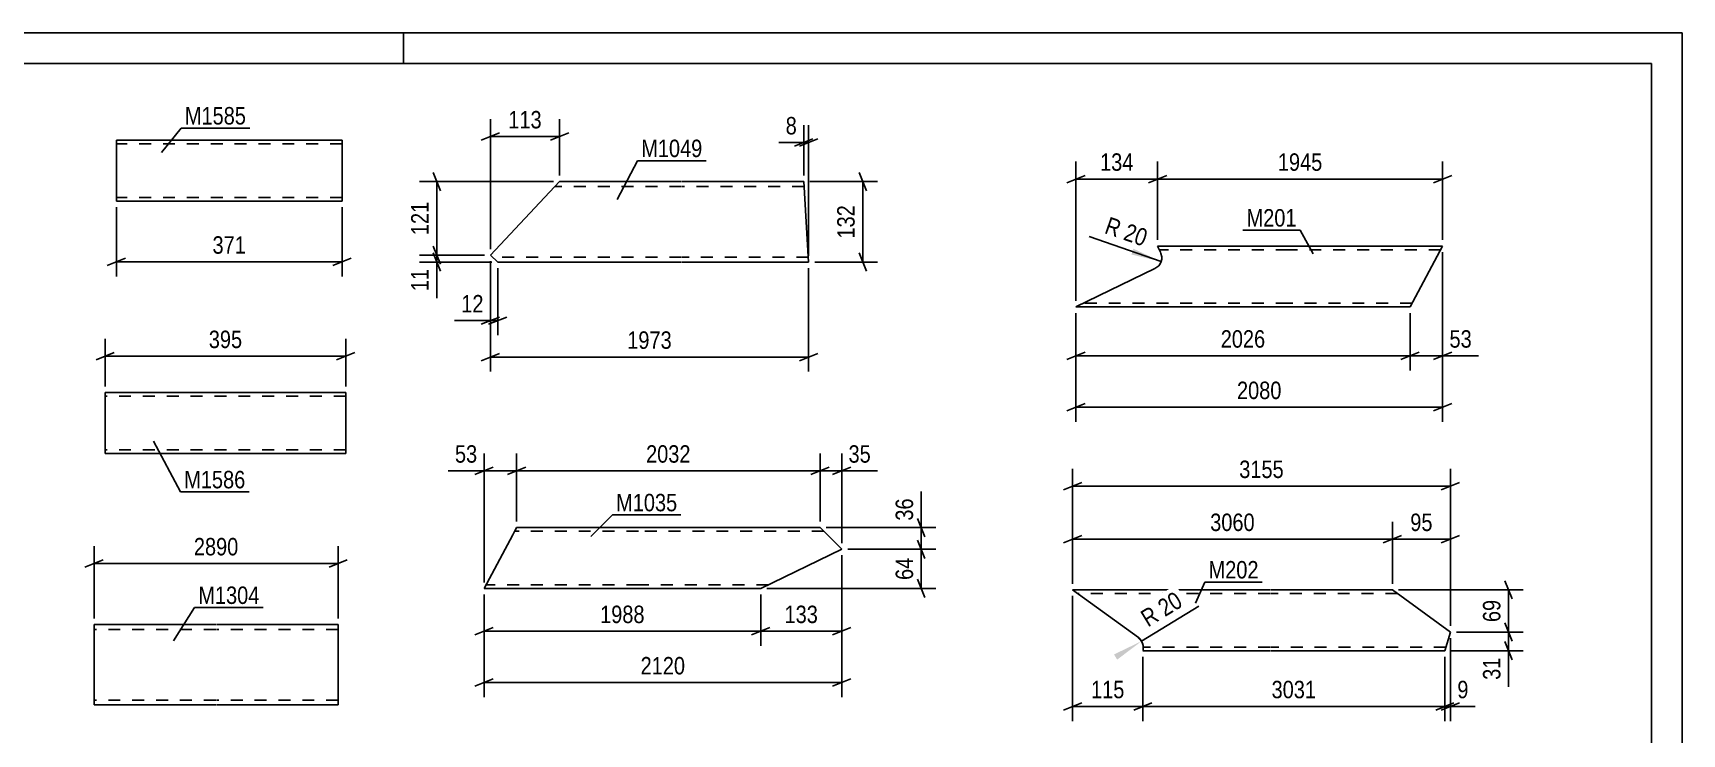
# Model space of a CAD drawing. Header units: millimetres. Extents: x 0 to 420, y 0 to 297.
# Drawn here: x 149.2 to 420, y 181.9 to 297 of the extents above; entities that cross this region are included whole.
import ezdxf

# ---------------------------------------------------------------- set-up
doc = ezdxf.new("R2010")
doc.units = ezdxf.units.MM
doc.linetypes.add('DXK_LINE_DOT2', pattern=[3.9198, 1.9599, -1.9599])
doc.styles.add('Arial Narrow', font='ARIALN.TTF', dxfattribs={"height": 0.2})

# ---------------------------------------------------------------- blocks, each defined once
blk = doc.blocks.new('Unknown-761646957-1135')
at = {"color": 5, "linetype": 'Continuous'}
for p, q in [((420, 297), (0, 297)), ((210, 292), (210, 297)), ((420, 0), (420, 297)), ((415, 292), (5, 292)), ((415, 5), (415, 292))]:
    blk.add_line(p, q, dxfattribs=at)
blk = doc.blocks.new('Part-761646957-12799 - 12798')
at = {"color": 2, "linetype": 'Continuous'}
for p, q in [((334.37, 261), (333.87, 262.03)), ((333.87, 262.03), (355.24, 262.03)), ((334.37, 261), (334.41, 260.83)), ((334.41, 260.83), (334.57, 260.25)), ((355.34, 262.03), (380.68, 262.03)), ((380.68, 262.03), (375.34, 252.03)), ((333.44, 258.33), (320.45, 252.03)), ((334.06, 258.8), (333.44, 258.33)), ((355.24, 252.03), (320.45, 252.03)), ((375.34, 252.03), (355.34, 252.03))]:
    blk.add_line(p, q, dxfattribs=at)
at = {"color": 7, "linetype": 'DXK_LINE_DOT2'}
for p, q in [((355.24, 261.43), (334.16, 261.43)), ((334.57, 260.25), (334.41, 260.83)), ((334.41, 260.83), (334.57, 260.25)), ((334.57, 260.25), (334.41, 260.83)), ((380.36, 261.43), (355.34, 261.43)), ((333.44, 258.33), (334.06, 258.8)), ((334.06, 258.8), (333.44, 258.33)), ((333.44, 258.33), (334.06, 258.8)), ((355.24, 252.63), (321.68, 252.63)), ((375.66, 252.63), (355.34, 252.63))]:
    blk.add_line(p, q, dxfattribs=at)
at = {"color": 2, "linetype": 'Continuous'}
blk.add_arc((332.57, 260.13), 2, 318.3561, 3.3561, dxfattribs=at)
at = {"color": 7, "linetype": 'DXK_LINE_DOT2'}
blk.add_arc((332.57, 260.13), 2, 318.3561, 3.3561, dxfattribs=at)
blk.add_arc((332.57, 260.13), 2, 318.3561, 3.3561, dxfattribs=at)
blk.add_arc((332.57, 260.13), 2, 318.3561, 3.3561, dxfattribs=at)
blk = doc.blocks.new('Part-761646957-10145 - 10144')
at = {"color": 2, "linetype": 'Continuous'}
for p, q in [((224.3, 260.53), (235.65, 272.6)), ((255.65, 272.6), (235.65, 272.6)), ((275.75, 272.6), (255.75, 272.6)), ((276.56, 259.4), (275.75, 272.6)), ((225.5, 259.4), (224.3, 260.53)), ((255.65, 259.4), (225.5, 259.4)), ((276.56, 259.4), (255.75, 259.4))]:
    blk.add_line(p, q, dxfattribs=at)
at = {"color": 7, "linetype": 'DXK_LINE_DOT2'}
for p, q in [((255.65, 271.8), (234.89, 271.8)), ((275.79, 271.8), (255.75, 271.8)), ((255.65, 260.2), (224.65, 260.2)), ((276.51, 260.2), (255.75, 260.2)), ((276.51, 260.2), (276.5, 260.26))]:
    blk.add_line(p, q, dxfattribs=at)
blk = doc.blocks.new('Part-761646957-12807 - 12806')
at = {"color": 2, "linetype": 'Continuous'}
for p, q in [((330.71, 197.75), (319.91, 205.6)), ((352.33, 205.6), (319.91, 205.6)), ((372.43, 205.6), (352.43, 205.6)), ((381.97, 198.66), (372.43, 205.6)), ((330.71, 197.75), (331.24, 197.17)), ((381.97, 198.66), (381.04, 195.6)), ((331.24, 197.17), (331.37, 196.8)), ((331.51, 196.44), (331.37, 196.8)), ((331.48, 195.66), (331.45, 195.6)), ((331.45, 195.6), (352.33, 195.6)), ((331.51, 196.44), (331.48, 195.66)), ((352.43, 195.6), (381.04, 195.6))]:
    blk.add_line(p, q, dxfattribs=at)
at = {"color": 7, "linetype": 'DXK_LINE_DOT2'}
for p, q in [((352.33, 205), (320.73, 205)), ((373.25, 205), (352.43, 205)), ((331.24, 197.17), (330.71, 197.75)), ((330.71, 197.75), (331.24, 197.17)), ((331.24, 197.17), (330.71, 197.75)), ((331.37, 196.8), (331.24, 197.17)), ((331.24, 197.17), (331.37, 196.8)), ((331.37, 196.8), (331.24, 197.17)), ((331.48, 195.66), (331.45, 195.6)), ((331.48, 195.69), (331.48, 195.66)), ((352.33, 196.2), (331.5, 196.2)), ((381.22, 196.2), (352.43, 196.2))]:
    blk.add_line(p, q, dxfattribs=at)
blk = doc.blocks.new('Part-761646957-10158 - 10157')
at = {"color": 2, "linetype": 'Continuous'}
for p, q in [((179.19, 199.9), (159.19, 199.9)), ((159.19, 188.3), (159.19, 199.9)), ((199.29, 199.9), (179.29, 199.9)), ((199.29, 199.9), (199.29, 186.7)), ((159.19, 188.3), (159.19, 186.7)), ((179.19, 186.7), (159.19, 186.7)), ((199.29, 186.7), (179.29, 186.7))]:
    blk.add_line(p, q, dxfattribs=at)
at = {"color": 7, "linetype": 'DXK_LINE_DOT2'}
for p, q in [((179.19, 199.1), (159.19, 199.1)), ((199.29, 199.1), (179.29, 199.1)), ((159.19, 186.83), (159.19, 188.3)), ((159.19, 187.5), (159.19, 187.57)), ((179.19, 187.5), (159.19, 187.5)), ((199.29, 187.5), (179.29, 187.5)), ((199.29, 187.5), (199.29, 187.57))]:
    blk.add_line(p, q, dxfattribs=at)
blk = doc.blocks.new('Part-761646957-10376 - 10375')
at = {"color": 2, "linetype": 'Continuous'}
for p, q in [((162.86, 269.51), (162.86, 279.42)), ((162.86, 279.42), (199.93, 279.42)), ((199.93, 269.42), (199.93, 279.42)), ((162.86, 269.51), (162.86, 269.42)), ((162.86, 269.42), (199.93, 269.42))]:
    blk.add_line(p, q, dxfattribs=at)
at = {"color": 7, "linetype": 'DXK_LINE_DOT2'}
for p, q in [((199.93, 278.82), (162.86, 278.82)), ((162.86, 270.02), (162.86, 270.07)), ((199.93, 270.02), (162.86, 270.02)), ((199.93, 270.02), (199.93, 270.07))]:
    blk.add_line(p, q, dxfattribs=at)
blk = doc.blocks.new('Part-761646957-10389 - 10388')
at = {"color": 2, "linetype": 'Continuous'}
for p, q in [((161.02, 228.08), (161.02, 237.99)), ((161.02, 237.99), (200.54, 237.99)), ((200.54, 227.99), (200.54, 237.99)), ((161.02, 228.08), (161.02, 227.99)), ((161.02, 227.99), (200.54, 227.99))]:
    blk.add_line(p, q, dxfattribs=at)
at = {"color": 7, "linetype": 'DXK_LINE_DOT2'}
for p, q in [((200.54, 237.39), (161.02, 237.39)), ((161.02, 228.59), (161.02, 228.64)), ((200.54, 228.59), (161.02, 228.59)), ((200.54, 228.59), (200.54, 228.64))]:
    blk.add_line(p, q, dxfattribs=at)
blk = doc.blocks.new('Part-761646957-12767 - 12763')
at = {"color": 2, "linetype": 'Continuous'}
for p, q in [((227.95, 214.62), (223.25, 205.82)), ((228.59, 215.82), (227.95, 214.62)), ((228.59, 215.82), (248.59, 215.82)), ((248.69, 215.82), (278.44, 215.82)), ((278.44, 215.82), (281.99, 212.26)), ((281.99, 212.26), (268.69, 205.82)), ((248.59, 205.82), (223.25, 205.82)), ((268.69, 205.82), (248.69, 205.82))]:
    blk.add_line(p, q, dxfattribs=at)
at = {"color": 7, "linetype": 'DXK_LINE_DOT2'}
for p, q in [((248.59, 215.22), (228.27, 215.22)), ((228.4, 215.47), (228.59, 215.82)), ((279.04, 215.22), (248.69, 215.22)), ((248.59, 206.42), (223.57, 206.42)), ((269.93, 206.42), (248.69, 206.42))]:
    blk.add_line(p, q, dxfattribs=at)
blk = doc.blocks.new('RadiusDimension-761646957-13507 - 12798')
at = {"linetype": 'Continuous'}
blk.add_hatch(color=7, dxfattribs=at).paths.add_polyline_path([(329.9, 261.59), (334.46, 259.47), (329.57, 260.64)])
at = {"color": 7, "linetype": 'Continuous'}
blk.add_line((334.46, 259.47), (322.63, 263.58), dxfattribs=at)
blk.add_arc((332.57, 260.13), 2, 318.3561, 3.3561, dxfattribs=at)
at = {"color": 0}
blk.add_wipeout([(331.92, 261.15), (333.3, 265.12), (325.61, 267.79), (324.23, 263.82)], dxfattribs=at)
at = {"color": 3, "style": 'Arial Narrow'}
blk.add_text('R 20', height=2.863, rotation=-19.1425, dxfattribs=at).set_placement((324.99, 264.19))
blk = doc.blocks.new('StraightDimension-761646957-13409 - 12798')
at = {"color": 7, "linetype": 'Continuous'}
for p, q in [((335.37, 273.63), (332.37, 272.43)), ((333.87, 263.03), (333.87, 275.88)), ((379.18, 272.43), (382.18, 273.63)), ((380.68, 263.03), (380.68, 275.88)), ((333.87, 273.03), (380.68, 273.03))]:
    blk.add_line(p, q, dxfattribs=at)
at = {"color": 0}
blk.add_wipeout([(361.53, 273.78), (361.53, 277.98), (353.02, 277.98), (353.02, 273.78)], dxfattribs=at)
at = {"color": 3, "style": 'Arial Narrow'}
blk.add_text('1945', height=2.863, dxfattribs=at).set_placement((353.62, 274.38))
blk = doc.blocks.new('StraightDimension-761646957-13473 - 12798')
at = {"color": 7, "linetype": 'Continuous'}
for p, q in [((320.45, 251.03), (320.45, 241.6)), ((375.34, 251.03), (375.34, 241.6)), ((321.95, 244.6), (318.95, 243.4)), ((320.45, 244), (375.34, 244)), ((373.84, 243.4), (376.84, 244.6))]:
    blk.add_line(p, q, dxfattribs=at)
at = {"color": 0}
blk.add_wipeout([(352.15, 244.75), (352.15, 248.95), (343.64, 248.95), (343.64, 244.75)], dxfattribs=at)
at = {"color": 3, "style": 'Arial Narrow'}
blk.add_text('2026', height=2.863, dxfattribs=at).set_placement((344.24, 245.35))
blk = doc.blocks.new('StraightDimension-761646957-13410 - 12798')
at = {"color": 7, "linetype": 'Continuous'}
for p, q in [((321.95, 273.63), (318.95, 272.43)), ((320.45, 253.03), (320.45, 275.88)), ((332.37, 272.43), (335.37, 273.63)), ((333.87, 263.03), (333.87, 275.88)), ((320.45, 273.03), (333.87, 273.03))]:
    blk.add_line(p, q, dxfattribs=at)
at = {"color": 0}
blk.add_wipeout([(330.5, 273.78), (330.5, 277.98), (323.82, 277.98), (323.82, 273.78)], dxfattribs=at)
at = {"color": 3, "style": 'Arial Narrow'}
blk.add_text('134', height=2.863, dxfattribs=at).set_placement((324.42, 274.38))
blk = doc.blocks.new('StraightDimension-761646957-13472 - 12798')
at = {"color": 7, "linetype": 'Continuous'}
for p, q in [((380.68, 261.03), (380.68, 241.6)), ((375.34, 251.03), (375.34, 241.6)), ((373.84, 243.4), (376.84, 244.6)), ((375.34, 244), (380.68, 244)), ((382.18, 244.6), (379.18, 243.4))]:
    blk.add_line(p, q, dxfattribs=at)
at = {"color": 0}
blk.add_wipeout([(386.06, 244.75), (386.06, 248.95), (381.21, 248.95), (381.21, 244.75)], dxfattribs=at)
at = {"color": 7, "linetype": 'Continuous'}
blk.add_line((380.68, 244), (386.59, 244), dxfattribs=at)
blk.add_line((380.68, 244), (386.59, 244), dxfattribs=at)
at = {"color": 3, "style": 'Arial Narrow'}
blk.add_text('53', height=2.863, dxfattribs=at).set_placement((381.81, 245.35))
blk = doc.blocks.new('StraightDimension-761646957-13509 - 12798')
at = {"color": 7, "linetype": 'Continuous'}
for p, q in [((380.68, 261.03), (380.68, 233.16)), ((320.45, 251.03), (320.45, 233.16)), ((321.95, 236.16), (318.95, 234.96)), ((379.18, 234.96), (382.18, 236.16)), ((320.45, 235.56), (380.68, 235.56))]:
    blk.add_line(p, q, dxfattribs=at)
at = {"color": 0}
blk.add_wipeout([(354.82, 236.31), (354.82, 240.51), (346.31, 240.51), (346.31, 236.31)], dxfattribs=at)
at = {"color": 3, "style": 'Arial Narrow'}
blk.add_text('2080', height=2.863, dxfattribs=at).set_placement((346.91, 236.91))
blk = doc.blocks.new('StraightDimension-761646957-10460 - 10144')
at = {"color": 7, "linetype": 'Continuous'}
for p, q in [((224.3, 261.53), (224.3, 282.84)), ((235.65, 273.6), (235.65, 282.84)), ((222.8, 279.39), (225.8, 280.59)), ((224.3, 279.99), (235.65, 279.99)), ((237.15, 280.59), (234.15, 279.39))]:
    blk.add_line(p, q, dxfattribs=at)
at = {"color": 0}
blk.add_wipeout([(233.31, 280.74), (233.31, 284.94), (226.63, 284.94), (226.63, 280.74)], dxfattribs=at)
at = {"color": 3, "style": 'Arial Narrow'}
blk.add_text('113', height=2.863, dxfattribs=at).set_placement((227.23, 281.34))
blk = doc.blocks.new('StraightDimension-761646957-12691 - 10144')
at = {"color": 7, "linetype": 'Continuous'}
for p, q in [((214.89, 274.1), (216.09, 271.1)), ((234.65, 272.6), (212.64, 272.6)), ((215.49, 260.53), (215.49, 272.6)), ((223.3, 260.53), (212.64, 260.53)), ((216.09, 259.03), (214.89, 262.03))]:
    blk.add_line(p, q, dxfattribs=at)
at = {"color": 0}
blk.add_wipeout([(214.74, 269.91), (210.54, 269.91), (210.54, 263.22), (214.74, 263.22)], dxfattribs=at)
at = {"color": 3, "style": 'Arial Narrow'}
blk.add_text('121', height=2.863, rotation=90.0002, dxfattribs=at).set_placement((214.14, 263.82))
blk = doc.blocks.new('StraightDimension-761646957-10476 - 10144')
at = {"color": 7, "linetype": 'Continuous'}
for p, q in [((286.06, 271.1), (284.86, 274.1)), ((276.75, 272.6), (287.86, 272.6)), ((285.46, 259.4), (285.46, 272.6)), ((284.86, 260.9), (286.06, 257.9)), ((277.56, 259.4), (287.86, 259.4))]:
    blk.add_line(p, q, dxfattribs=at)
at = {"color": 0}
blk.add_wipeout([(284.71, 269.34), (280.51, 269.34), (280.51, 262.66), (284.71, 262.66)], dxfattribs=at)
at = {"color": 3, "style": 'Arial Narrow'}
blk.add_text('132', height=2.863, rotation=90.0002, dxfattribs=at).set_placement((284.11, 263.26))
blk = doc.blocks.new('StraightDimension-761646957-10464 - 10144')
at = {"color": 7, "linetype": 'Continuous'}
for p, q in [((224.3, 259.53), (224.3, 247.38)), ((225.5, 258.4), (225.5, 247.38)), ((222.8, 249.18), (225.8, 250.38)), ((227, 250.38), (224, 249.18)), ((224.3, 249.78), (225.5, 249.78))]:
    blk.add_line(p, q, dxfattribs=at)
at = {"color": 0}
blk.add_wipeout([(223.77, 250.53), (223.77, 254.73), (218.91, 254.73), (218.91, 250.53)], dxfattribs=at)
at = {"color": 7, "linetype": 'Continuous'}
blk.add_line((224.3, 249.78), (218.39, 249.78), dxfattribs=at)
blk.add_line((224.3, 249.78), (218.39, 249.78), dxfattribs=at)
at = {"color": 3, "style": 'Arial Narrow'}
blk.add_text('12', height=2.863, dxfattribs=at).set_placement((219.51, 251.13))
blk = doc.blocks.new('StraightDimension-761646957-10456 - 10144')
at = {"color": 7, "linetype": 'Continuous'}
for p, q in [((275.75, 273.6), (275.75, 281.85)), ((276.56, 260.4), (276.56, 281.85)), ((274.25, 278.4), (277.25, 279.6)), ((278.06, 279.6), (275.06, 278.4)), ((275.75, 279), (276.56, 279))]:
    blk.add_line(p, q, dxfattribs=at)
at = {"color": 0}
blk.add_wipeout([(275.22, 279.75), (275.22, 283.95), (272.19, 283.95), (272.19, 279.75)], dxfattribs=at)
at = {"color": 7, "linetype": 'Continuous'}
blk.add_line((275.75, 279), (271.67, 279), dxfattribs=at)
blk.add_line((275.75, 279), (271.67, 279), dxfattribs=at)
at = {"color": 3, "style": 'Arial Narrow'}
blk.add_text('8', height=2.86, dxfattribs=at).set_placement((272.79, 280.35))
blk = doc.blocks.new('StraightDimension-761646957-10482 - 10144')
at = {"color": 7, "linetype": 'Continuous'}
for p, q in [((224.3, 259.53), (224.3, 241.41)), ((276.56, 258.4), (276.56, 241.41)), ((225.8, 244.41), (222.8, 243.21)), ((224.3, 243.81), (276.56, 243.81)), ((275.06, 243.21), (278.06, 244.41))]:
    blk.add_line(p, q, dxfattribs=at)
at = {"color": 0}
blk.add_wipeout([(254.68, 244.56), (254.68, 248.76), (246.17, 248.76), (246.17, 244.56)], dxfattribs=at)
at = {"color": 3, "style": 'Arial Narrow'}
blk.add_text('1973', height=2.863, dxfattribs=at).set_placement((246.77, 245.16))
blk = doc.blocks.new('StraightDimension-761646957-12692 - 10144')
at = {"color": 7, "linetype": 'Continuous'}
for p, q in [((223.3, 260.53), (212.64, 260.53)), ((214.89, 262.03), (216.09, 259.03)), ((216.09, 257.9), (214.89, 260.9)), ((215.49, 259.4), (215.49, 260.53)), ((224.5, 259.4), (212.64, 259.4))]:
    blk.add_line(p, q, dxfattribs=at)
at = {"color": 0}
blk.add_wipeout([(214.74, 258.88), (210.54, 258.88), (210.54, 254.02), (214.74, 254.02)], dxfattribs=at)
at = {"color": 7, "linetype": 'Continuous'}
blk.add_line((215.49, 259.4), (215.49, 253.49), dxfattribs=at)
blk.add_line((215.49, 259.4), (215.49, 253.49), dxfattribs=at)
at = {"color": 3, "style": 'Arial Narrow'}
blk.add_text('11', height=2.863, rotation=90.0002, dxfattribs=at).set_placement((214.14, 254.62))
blk = doc.blocks.new('StraightDimension-761646957-13521 - 12806')
at = {"color": 7, "linetype": 'Continuous'}
for p, q in [((319.91, 206.6), (319.91, 216.75)), ((372.43, 206.6), (372.43, 216.75)), ((321.41, 214.5), (318.41, 213.3)), ((370.93, 213.3), (373.93, 214.5)), ((319.91, 213.9), (372.43, 213.9))]:
    blk.add_line(p, q, dxfattribs=at)
at = {"color": 0}
blk.add_wipeout([(350.42, 214.65), (350.42, 218.85), (341.91, 218.85), (341.91, 214.65)], dxfattribs=at)
at = {"color": 3, "style": 'Arial Narrow'}
blk.add_text('3060', height=2.863, dxfattribs=at).set_placement((342.51, 215.25))
blk = doc.blocks.new('StraightDimension-761646957-13642 - 12806')
at = {"color": 7, "linetype": 'Continuous'}
for p, q in [((331.45, 194.6), (331.45, 184.05)), ((381.04, 194.6), (381.04, 184.05)), ((332.95, 187.05), (329.95, 185.85)), ((379.54, 185.85), (382.54, 187.05)), ((331.45, 186.45), (381.04, 186.45))]:
    blk.add_line(p, q, dxfattribs=at)
at = {"color": 0}
blk.add_wipeout([(360.5, 187.2), (360.5, 191.4), (351.99, 191.4), (351.99, 187.2)], dxfattribs=at)
at = {"color": 3, "style": 'Arial Narrow'}
blk.add_text('3031', height=2.863, dxfattribs=at).set_placement((352.59, 187.8))
blk = doc.blocks.new('StraightDimension-761646957-13520 - 12806')
at = {"color": 7, "linetype": 'Continuous'}
for p, q in [((372.43, 206.6), (372.43, 216.75)), ((381.97, 199.66), (381.97, 216.75)), ((370.93, 213.3), (373.93, 214.5)), ((383.47, 214.5), (380.47, 213.3)), ((372.43, 213.9), (381.97, 213.9))]:
    blk.add_line(p, q, dxfattribs=at)
at = {"color": 0}
blk.add_wipeout([(379.63, 214.65), (379.63, 218.85), (374.77, 218.85), (374.77, 214.65)], dxfattribs=at)
at = {"color": 3, "style": 'Arial Narrow'}
blk.add_text('95', height=2.863, dxfattribs=at).set_placement((375.37, 215.25))
blk = doc.blocks.new('StraightDimension-761646957-13568 - 12806')
at = {"color": 7, "linetype": 'Continuous'}
for p, q in [((382.97, 198.66), (393.92, 198.66)), ((390.92, 200.16), (392.12, 197.16)), ((391.52, 195.6), (391.52, 198.66)), ((382.04, 195.6), (393.92, 195.6)), ((392.12, 194.1), (390.92, 197.1))]:
    blk.add_line(p, q, dxfattribs=at)
at = {"color": 0}
blk.add_wipeout([(390.77, 195.08), (386.57, 195.08), (386.57, 190.22), (390.77, 190.22)], dxfattribs=at)
at = {"color": 7, "linetype": 'Continuous'}
blk.add_line((391.52, 195.6), (391.52, 189.7), dxfattribs=at)
blk.add_line((391.52, 195.6), (391.52, 189.7), dxfattribs=at)
at = {"color": 3, "style": 'Arial Narrow'}
blk.add_text('31', height=2.863, rotation=90.0002, dxfattribs=at).set_placement((390.17, 190.82))
blk = doc.blocks.new('StraightDimension-761646957-13567 - 12806')
at = {"color": 7, "linetype": 'Continuous'}
for p, q in [((390.92, 207.1), (392.12, 204.1)), ((373.43, 205.6), (393.92, 205.6)), ((391.52, 198.66), (391.52, 205.6)), ((382.97, 198.66), (393.92, 198.66)), ((392.12, 197.16), (390.92, 200.16))]:
    blk.add_line(p, q, dxfattribs=at)
at = {"color": 0}
blk.add_wipeout([(390.77, 204.56), (386.57, 204.56), (386.57, 199.7), (390.77, 199.7)], dxfattribs=at)
at = {"color": 3, "style": 'Arial Narrow'}
blk.add_text('69', height=2.863, rotation=90.0002, dxfattribs=at).set_placement((390.17, 200.3))
blk = doc.blocks.new('StraightDimension-761646957-13641 - 12806')
at = {"color": 7, "linetype": 'Continuous'}
for p, q in [((381.97, 197.66), (381.97, 184.05)), ((381.04, 194.6), (381.04, 184.05)), ((379.54, 185.85), (382.54, 187.05)), ((383.47, 187.05), (380.47, 185.85)), ((381.04, 186.45), (381.97, 186.45))]:
    blk.add_line(p, q, dxfattribs=at)
at = {"color": 0}
blk.add_wipeout([(385.53, 187.2), (385.53, 191.4), (382.5, 191.4), (382.5, 187.2)], dxfattribs=at)
at = {"color": 7, "linetype": 'Continuous'}
blk.add_line((381.97, 186.45), (386.05, 186.45), dxfattribs=at)
blk.add_line((381.97, 186.45), (386.05, 186.45), dxfattribs=at)
at = {"color": 3, "style": 'Arial Narrow'}
blk.add_text('9', height=2.86, dxfattribs=at).set_placement((383.1, 187.8))
blk = doc.blocks.new('StraightDimension-761646957-13643 - 12806')
at = {"color": 7, "linetype": 'Continuous'}
for p, q in [((319.91, 204.6), (319.91, 184.05)), ((331.45, 194.6), (331.45, 184.05)), ((318.41, 185.85), (321.41, 187.05)), ((332.95, 187.05), (329.95, 185.85)), ((319.91, 186.45), (331.45, 186.45))]:
    blk.add_line(p, q, dxfattribs=at)
at = {"color": 0}
blk.add_wipeout([(329.02, 187.2), (329.02, 191.4), (322.34, 191.4), (322.34, 187.2)], dxfattribs=at)
at = {"color": 3, "style": 'Arial Narrow'}
blk.add_text('115', height=2.863, dxfattribs=at).set_placement((322.94, 187.8))
blk = doc.blocks.new('RadiusDimension-761646957-13713 - 12806')
at = {"linetype": 'Continuous'}
blk.add_hatch(color=7, dxfattribs=at).paths.add_polyline_path([(326.71, 194.99), (331.24, 197.17), (327.23, 194.14)])
at = {"color": 7, "linetype": 'Continuous'}
blk.add_line((331.24, 197.17), (340.65, 202.94), dxfattribs=at)
blk.add_arc((329.53, 196.13), 2, 8.9663, 53.9663, dxfattribs=at)
at = {"color": 0}
blk.add_wipeout([(339.04, 202.83), (336.85, 206.41), (329.9, 202.16), (332.09, 198.57)], dxfattribs=at)
at = {"color": 3, "style": 'Arial Narrow'}
blk.add_text('R 20', height=2.863, rotation=31.4668, dxfattribs=at).set_placement((332.29, 199.4))
blk = doc.blocks.new('StraightDimension-761646957-13715 - 12806')
at = {"color": 7, "linetype": 'Continuous'}
for p, q in [((319.91, 206.6), (319.91, 225.45)), ((381.97, 199.66), (381.97, 225.45)), ((321.41, 223.2), (318.41, 222)), ((319.91, 222.6), (381.97, 222.6)), ((380.47, 222), (383.47, 223.2))]:
    blk.add_line(p, q, dxfattribs=at)
at = {"color": 0}
blk.add_wipeout([(355.2, 223.35), (355.2, 227.55), (346.68, 227.55), (346.68, 223.35)], dxfattribs=at)
at = {"color": 3, "style": 'Arial Narrow'}
blk.add_text('3155', height=2.863, dxfattribs=at).set_placement((347.28, 223.95))
blk = doc.blocks.new('StraightDimension-761646957-10486 - 10157')
at = {"color": 7, "linetype": 'Continuous'}
for p, q in [((159.19, 200.9), (159.19, 212.75)), ((199.29, 200.9), (199.29, 212.75)), ((160.69, 210.5), (157.69, 209.3)), ((159.19, 209.9), (199.29, 209.9)), ((197.79, 209.3), (200.79, 210.5))]:
    blk.add_line(p, q, dxfattribs=at)
at = {"color": 0}
blk.add_wipeout([(183.5, 210.65), (183.5, 214.85), (174.99, 214.85), (174.99, 210.65)], dxfattribs=at)
at = {"color": 3, "style": 'Arial Narrow'}
blk.add_text('2890', height=2.863, dxfattribs=at).set_placement((175.59, 211.25))
blk = doc.blocks.new('StraightDimension-761646957-10817 - 10375')
at = {"color": 7, "linetype": 'Continuous'}
for p, q in [((162.86, 268.42), (162.86, 257.02)), ((199.93, 268.42), (199.93, 257.02)), ((164.36, 260.02), (161.36, 258.82)), ((198.43, 258.82), (201.43, 260.02)), ((162.86, 259.42), (199.93, 259.42))]:
    blk.add_line(p, q, dxfattribs=at)
at = {"color": 0}
blk.add_wipeout([(184.74, 260.17), (184.74, 264.37), (178.05, 264.37), (178.05, 260.17)], dxfattribs=at)
at = {"color": 3, "style": 'Arial Narrow'}
blk.add_text('371', height=2.863, dxfattribs=at).set_placement((178.65, 260.77))
blk = doc.blocks.new('StraightDimension-761646957-10821 - 10388')
at = {"color": 7, "linetype": 'Continuous'}
for p, q in [((161.02, 238.99), (161.02, 246.78)), ((200.54, 238.99), (200.54, 246.78)), ((162.52, 244.53), (159.52, 243.33)), ((161.02, 243.93), (200.54, 243.93)), ((199.04, 243.33), (202.04, 244.53))]:
    blk.add_line(p, q, dxfattribs=at)
at = {"color": 0}
blk.add_wipeout([(184.12, 244.68), (184.12, 248.88), (177.44, 248.88), (177.44, 244.68)], dxfattribs=at)
at = {"color": 3, "style": 'Arial Narrow'}
blk.add_text('395', height=2.863, dxfattribs=at).set_placement((178.04, 245.28))
blk = doc.blocks.new('StraightDimension-761646957-12883 - 12763')
at = {"color": 7, "linetype": 'Continuous'}
for p, q in [((278.44, 216.82), (278.44, 227.97)), ((281.99, 213.26), (281.99, 227.97)), ((276.94, 224.52), (279.94, 225.72)), ((278.44, 225.12), (281.99, 225.12)), ((283.49, 225.72), (280.49, 224.52))]:
    blk.add_line(p, q, dxfattribs=at)
at = {"color": 0}
blk.add_wipeout([(287.37, 225.87), (287.37, 230.07), (282.51, 230.07), (282.51, 225.87)], dxfattribs=at)
at = {"color": 7, "linetype": 'Continuous'}
blk.add_line((281.99, 225.12), (287.89, 225.12), dxfattribs=at)
blk.add_line((281.99, 225.12), (287.89, 225.12), dxfattribs=at)
at = {"color": 3, "style": 'Arial Narrow'}
blk.add_text('35', height=2.863, dxfattribs=at).set_placement((283.11, 226.47))
blk = doc.blocks.new('StraightDimension-761646957-13002 - 12763')
at = {"color": 7, "linetype": 'Continuous'}
for p, q in [((281.99, 211.26), (281.99, 196.39)), ((268.69, 204.82), (268.69, 196.39)), ((270.19, 199.39), (267.19, 198.19)), ((268.69, 198.79), (281.99, 198.79)), ((280.49, 198.19), (283.49, 199.39))]:
    blk.add_line(p, q, dxfattribs=at)
at = {"color": 0}
blk.add_wipeout([(278.68, 199.54), (278.68, 203.74), (272, 203.74), (272, 199.54)], dxfattribs=at)
at = {"color": 3, "style": 'Arial Narrow'}
blk.add_text('133', height=2.863, dxfattribs=at).set_placement((272.6, 200.14))
blk = doc.blocks.new('StraightDimension-761646957-12885 - 12763')
at = {"color": 7, "linetype": 'Continuous'}
for p, q in [((223.25, 206.82), (223.25, 227.97)), ((228.59, 216.82), (228.59, 227.97)), ((221.75, 224.52), (224.75, 225.72)), ((223.25, 225.12), (228.59, 225.12)), ((230.09, 225.72), (227.09, 224.52))]:
    blk.add_line(p, q, dxfattribs=at)
at = {"color": 0}
blk.add_wipeout([(222.72, 225.87), (222.72, 230.07), (217.87, 230.07), (217.87, 225.87)], dxfattribs=at)
at = {"color": 7, "linetype": 'Continuous'}
blk.add_line((223.25, 225.12), (217.34, 225.12), dxfattribs=at)
blk.add_line((223.25, 225.12), (217.34, 225.12), dxfattribs=at)
at = {"color": 3, "style": 'Arial Narrow'}
blk.add_text('53', height=2.863, dxfattribs=at).set_placement((218.47, 226.47))
blk = doc.blocks.new('StraightDimension-761646957-12884 - 12763')
at = {"color": 7, "linetype": 'Continuous'}
for p, q in [((228.59, 216.82), (228.59, 227.97)), ((278.44, 216.82), (278.44, 227.97)), ((230.09, 225.72), (227.09, 224.52)), ((228.59, 225.12), (278.44, 225.12)), ((276.94, 224.52), (279.94, 225.72))]:
    blk.add_line(p, q, dxfattribs=at)
at = {"color": 0}
blk.add_wipeout([(257.77, 225.87), (257.77, 230.07), (249.26, 230.07), (249.26, 225.87)], dxfattribs=at)
at = {"color": 3, "style": 'Arial Narrow'}
blk.add_text('2032', height=2.863, dxfattribs=at).set_placement((249.86, 226.47))
blk = doc.blocks.new('StraightDimension-761646957-12942 - 12763')
at = {"color": 7, "linetype": 'Continuous'}
for p, q in [((294.46, 217.32), (295.66, 214.32)), ((279.44, 215.82), (297.46, 215.82)), ((295.06, 212.26), (295.06, 215.82)), ((282.99, 212.26), (297.46, 212.26)), ((295.66, 210.76), (294.46, 213.76))]:
    blk.add_line(p, q, dxfattribs=at)
at = {"color": 0}
blk.add_wipeout([(294.31, 221.2), (290.11, 221.2), (290.11, 216.35), (294.31, 216.35)], dxfattribs=at)
at = {"color": 7, "linetype": 'Continuous'}
blk.add_line((295.06, 215.82), (295.06, 221.73), dxfattribs=at)
blk.add_line((295.06, 215.82), (295.06, 221.73), dxfattribs=at)
at = {"color": 3, "style": 'Arial Narrow'}
blk.add_text('36', height=2.863, rotation=90.0002, dxfattribs=at).set_placement((293.71, 216.95))
blk = doc.blocks.new('StraightDimension-761646957-12943 - 12763')
at = {"color": 7, "linetype": 'Continuous'}
for p, q in [((282.99, 212.26), (297.46, 212.26)), ((294.46, 213.76), (295.66, 210.76)), ((295.06, 205.82), (295.06, 212.26)), ((295.66, 204.32), (294.46, 207.32)), ((269.69, 205.82), (297.46, 205.82))]:
    blk.add_line(p, q, dxfattribs=at)
at = {"color": 0}
blk.add_wipeout([(294.31, 211.47), (290.11, 211.47), (290.11, 206.62), (294.31, 206.62)], dxfattribs=at)
at = {"color": 3, "style": 'Arial Narrow'}
blk.add_text('64', height=2.863, rotation=90.0002, dxfattribs=at).set_placement((293.71, 207.22))
blk = doc.blocks.new('StraightDimension-761646957-13003 - 12763')
at = {"color": 7, "linetype": 'Continuous'}
for p, q in [((223.25, 204.82), (223.25, 196.39)), ((268.69, 204.82), (268.69, 196.39)), ((224.75, 199.39), (221.75, 198.19)), ((223.25, 198.79), (268.69, 198.79)), ((267.19, 198.19), (270.19, 199.39))]:
    blk.add_line(p, q, dxfattribs=at)
at = {"color": 0}
blk.add_wipeout([(250.23, 199.54), (250.23, 203.74), (241.71, 203.74), (241.71, 199.54)], dxfattribs=at)
at = {"color": 3, "style": 'Arial Narrow'}
blk.add_text('1988', height=2.863, dxfattribs=at).set_placement((242.31, 200.14))
blk = doc.blocks.new('StraightDimension-761646957-13049 - 12763')
at = {"color": 7, "linetype": 'Continuous'}
for p, q in [((281.99, 211.26), (281.99, 187.96)), ((223.25, 204.82), (223.25, 187.96)), ((224.75, 190.96), (221.75, 189.76)), ((223.25, 190.36), (281.99, 190.36)), ((280.49, 189.76), (283.49, 190.96))]:
    blk.add_line(p, q, dxfattribs=at)
at = {"color": 0}
blk.add_wipeout([(256.87, 191.11), (256.87, 195.31), (248.36, 195.31), (248.36, 191.11)], dxfattribs=at)
at = {"color": 3, "style": 'Arial Narrow'}
blk.add_text('2120', height=2.863, dxfattribs=at).set_placement((248.96, 191.71))
blk = doc.blocks.new('Mark-761646957-12849 - 12798')
at = {"color": 0}
blk.add_wipeout([(356.71, 265.23), (356.71, 268.23), (348.48, 268.23), (348.48, 265.23)], dxfattribs=at)
blk.add_wipeout([(356.71, 265.23), (356.71, 268.23), (348.48, 268.23), (348.48, 265.23)], dxfattribs=at)
at = {"color": 30, "linetype": 'Continuous'}
for p in [(347.88, 264.63), (359.4, 260.73)]:
    blk.add_line(p, (357.31, 264.63), dxfattribs=at)
at = {"color": 3, "style": 'Arial Narrow'}
blk.add_text('M201', height=2.863, dxfattribs=at).set_placement((348.48, 265.23))
blk = doc.blocks.new('Mark-761646957-10875 - 10144')
at = {"color": 0}
blk.add_wipeout([(259.11, 276.63), (259.11, 279.63), (249.06, 279.63), (249.06, 276.63)], dxfattribs=at)
blk.add_wipeout([(259.11, 276.63), (259.11, 279.63), (249.06, 279.63), (249.06, 276.63)], dxfattribs=at)
at = {"color": 30, "linetype": 'Continuous'}
for p, q in [((245.09, 269.68), (248.46, 276.03)), ((248.46, 276.03), (259.71, 276.03))]:
    blk.add_line(p, q, dxfattribs=at)
at = {"color": 3, "style": 'Arial Narrow'}
blk.add_text('M1049', height=2.863, dxfattribs=at).set_placement((249.06, 276.63))
blk = doc.blocks.new('Mark-761646957-12843 - 12806')
at = {"color": 0}
blk.add_wipeout([(350.47, 207.46), (350.47, 210.46), (342.24, 210.46), (342.24, 207.46)], dxfattribs=at)
blk.add_wipeout([(350.47, 207.46), (350.47, 210.46), (342.24, 210.46), (342.24, 207.46)], dxfattribs=at)
at = {"color": 30, "linetype": 'Continuous'}
for p, q in [((340.1, 203.43), (341.64, 206.86)), ((341.64, 206.86), (351.07, 206.86))]:
    blk.add_line(p, q, dxfattribs=at)
at = {"color": 3, "style": 'Arial Narrow'}
blk.add_text('M202', height=2.863, dxfattribs=at).set_placement((342.24, 207.46))
blk = doc.blocks.new('Mark-761646957-10878 - 10157')
at = {"color": 0}
blk.add_wipeout([(186.37, 203.28), (186.37, 206.28), (176.32, 206.28), (176.32, 203.28)], dxfattribs=at)
blk.add_wipeout([(186.37, 203.28), (186.37, 206.28), (176.32, 206.28), (176.32, 203.28)], dxfattribs=at)
at = {"color": 30, "linetype": 'Continuous'}
for p, q in [((172.24, 197.25), (175.72, 202.68)), ((175.72, 202.68), (186.97, 202.68))]:
    blk.add_line(p, q, dxfattribs=at)
at = {"color": 3, "style": 'Arial Narrow'}
blk.add_text('M1304', height=2.863, dxfattribs=at).set_placement((176.32, 203.28))
blk = doc.blocks.new('Mark-761646957-10973 - 10375')
at = {"color": 0}
blk.add_wipeout([(184.16, 281.98), (184.16, 284.98), (174.11, 284.98), (174.11, 281.98)], dxfattribs=at)
blk.add_wipeout([(184.16, 281.98), (184.16, 284.98), (174.11, 284.98), (174.11, 281.98)], dxfattribs=at)
at = {"color": 30, "linetype": 'Continuous'}
for p, q in [((170.3, 277.39), (173.51, 281.38)), ((173.51, 281.38), (184.76, 281.38))]:
    blk.add_line(p, q, dxfattribs=at)
at = {"color": 3, "style": 'Arial Narrow'}
blk.add_text('M1585', height=2.863, dxfattribs=at).set_placement((174.11, 281.98))
blk = doc.blocks.new('Mark-761646957-10976 - 10388')
at = {"color": 0}
blk.add_wipeout([(184.05, 222.26), (184.05, 225.26), (174, 225.26), (174, 222.26)], dxfattribs=at)
blk.add_wipeout([(184.05, 222.26), (184.05, 225.26), (174, 225.26), (174, 222.26)], dxfattribs=at)
at = {"color": 30, "linetype": 'Continuous'}
for p, q in [((168.95, 230.02), (173.4, 221.66)), ((173.4, 221.66), (184.65, 221.66))]:
    blk.add_line(p, q, dxfattribs=at)
at = {"color": 3, "style": 'Arial Narrow'}
blk.add_text('M1586', height=2.863, dxfattribs=at).set_placement((174, 222.26))
blk = doc.blocks.new('Mark-761646957-12877 - 12763')
at = {"color": 0}
blk.add_wipeout([(254.99, 218.49), (254.99, 221.49), (244.94, 221.49), (244.94, 218.49)], dxfattribs=at)
blk.add_wipeout([(254.99, 218.49), (254.99, 221.49), (244.94, 221.49), (244.94, 218.49)], dxfattribs=at)
at = {"color": 30, "linetype": 'Continuous'}
for p, q in [((240.81, 214.35), (244.34, 217.89)), ((244.34, 217.89), (255.59, 217.89))]:
    blk.add_line(p, q, dxfattribs=at)
at = {"color": 3, "style": 'Arial Narrow'}
blk.add_text('M1035', height=2.863, dxfattribs=at).set_placement((244.94, 218.49))

msp = doc.modelspace()

# ---------------------------------------------------------------- block references
for name in ['Unknown-761646957-1135', 'Part-761646957-10376 - 10375', 'Part-761646957-10145 - 10144', 'Part-761646957-12799 - 12798', 'Part-761646957-10389 - 10388', 'Part-761646957-12767 - 12763', 'Part-761646957-12807 - 12806', 'Part-761646957-10158 - 10157']:
    msp.add_blockref(name, (0, 0))

# ---------------------------------------------------------------- next in the draw order: block references
for name in ['Mark-761646957-10973 - 10375', 'StraightDimension-761646957-10460 - 10144', 'Mark-761646957-10875 - 10144', 'StraightDimension-761646957-10476 - 10144', 'StraightDimension-761646957-10817 - 10375', 'RadiusDimension-761646957-13507 - 12798', 'StraightDimension-761646957-13473 - 12798', 'StraightDimension-761646957-10821 - 10388', 'Mark-761646957-10976 - 10388', 'StraightDimension-761646957-12885 - 12763', 'StraightDimension-761646957-12883 - 12763', 'StraightDimension-761646957-13521 - 12806', 'StraightDimension-761646957-10486 - 10157', 'StraightDimension-761646957-13002 - 12763', 'StraightDimension-761646957-13642 - 12806']:
    msp.add_blockref(name, (0, 0))

# ---------------------------------------------------------------- next in the draw order: block references
for name in ['StraightDimension-761646957-10456 - 10144', 'StraightDimension-761646957-13409 - 12798', 'StraightDimension-761646957-12691 - 10144', 'StraightDimension-761646957-13472 - 12798', 'StraightDimension-761646957-12884 - 12763', 'StraightDimension-761646957-13520 - 12806', 'Mark-761646957-10878 - 10157', 'StraightDimension-761646957-13643 - 12806']:
    msp.add_blockref(name, (0, 0))

# ---------------------------------------------------------------- next in the draw order: block references
for name in ['StraightDimension-761646957-13410 - 12798', 'StraightDimension-761646957-10464 - 10144', 'Mark-761646957-12877 - 12763', 'StraightDimension-761646957-12942 - 12763', 'RadiusDimension-761646957-13713 - 12806', 'StraightDimension-761646957-13568 - 12806']:
    msp.add_blockref(name, (0, 0))

# ---------------------------------------------------------------- next in the draw order: block references
for name in ['StraightDimension-761646957-13509 - 12798', 'StraightDimension-761646957-10482 - 10144', 'StraightDimension-761646957-12943 - 12763', 'StraightDimension-761646957-13567 - 12806']:
    msp.add_blockref(name, (0, 0))

# ---------------------------------------------------------------- next in the draw order: block references
for name in ['Mark-761646957-12849 - 12798', 'StraightDimension-761646957-12692 - 10144', 'StraightDimension-761646957-13715 - 12806', 'StraightDimension-761646957-13003 - 12763', 'StraightDimension-761646957-13641 - 12806']:
    msp.add_blockref(name, (0, 0))

# ---------------------------------------------------------------- next in the draw order: block references
for name in ['StraightDimension-761646957-13049 - 12763', 'Mark-761646957-12843 - 12806']:
    msp.add_blockref(name, (0, 0))

doc.saveas('drawing.dxf')
